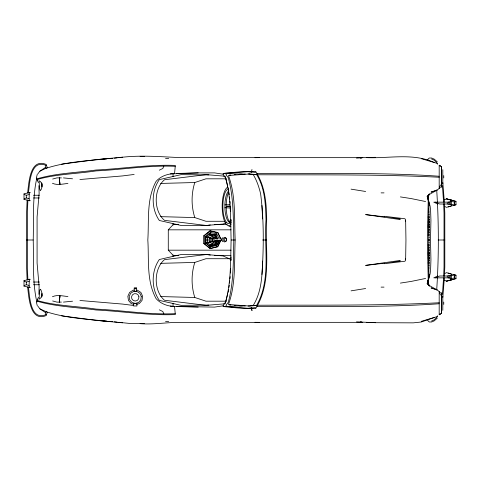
<?xml version="1.0" encoding="UTF-8"?>
<svg xmlns="http://www.w3.org/2000/svg" width="480" height="480" viewBox="0 0 480 480"><rect width="100%" height="100%" fill="white"/><g stroke="black" fill="none" stroke-linecap="round" stroke-linejoin="round"><path stroke-width="0.72" d="M428.028 280.248L428.016 283.17L429.048 285.564M36.828 301.974C32.274 281.676 33.792 260.622 33.216 240C33.792 219.378 32.274 198.324 36.828 178.026M436.698 189.978C438.882 223.248 438.882 256.752 436.698 290.022M428.49 210.072L428.508 208.914M428.844 212.616L428.862 211.458M429.096 215.16L429.114 214.002M429.096 240.594L429.114 239.43M429.204 238.05L429.222 236.892M428.124 226.698L429.504 226.716L429.492 227.874L428.118 227.874M428.16 224.154L429.54 224.172L429.522 225.33L428.154 225.33M428.16 221.616L429.54 221.628L429.522 222.786L428.154 222.786M428.07 279.804L428.016 283.17L429.552 285.996L427.044 283.542L429.63 285.69L437.154 289.944L431.016 287.886L437.154 289.824L440.472 292.764M255.864 171.852L255.186 172.17C244.56 170.742 233.808 172.56 223.212 173.43L223.212 174.744L225.528 177.594C231.138 197.898 230.544 219.132 231.108 240C230.544 260.868 231.138 282.102 225.528 302.406L223.212 305.256L223.212 306.57C233.808 307.44 244.56 309.258 255.186 307.83L255.864 308.148C272.238 281.826 264.75 248.754 266.694 219.666C266.502 203.214 265.068 186.006 255.864 171.852L251.796 171.852L251.796 172.17M249.528 173.958L228.438 175.512C235.98 195.954 234.204 218.52 235.17 240C234.204 261.48 235.98 284.046 228.438 304.488L249.528 306.042L256.56 305.496C271.41 279.636 263.88 247.818 266.016 219.666C265.548 204.282 264.978 187.944 256.56 174.504L248.13 173.982M428.052 280.674L427.986 283.374L428.04 280.494L427.908 282.924L429.306 286.164M38.88 294.348L39.12 286.5L37.086 263.046L37.086 216.954L39.132 193.506L38.88 185.652M230.484 273.042L230.652 268.632M230.964 260.556L231.108 256.884M27.126 200.016L26.586 212.976L26.586 267.024L27.126 279.984M27.894 200.088L27.354 213L27.354 267L27.894 279.912M443.586 277.764L442.416 294.492M443.646 276.33L444.03 267L444.03 213L443.646 203.67M444.354 277.824L442.824 297.402M444.414 276.384L444.804 267.024L444.804 212.976L444.414 203.616M248.13 306.018L253.17 305.496C261.444 292.278 262.152 276.228 262.59 261.084M223.272 305.808L214.476 307.11L175.296 306.432C168.216 306.564 160.878 303.966 156.09 298.638C146.286 280.716 149.112 259.608 147.816 240C149.112 220.392 146.286 199.284 156.09 181.362C160.692 176.094 167.712 173.79 174.552 173.568L175.338 165.432C148.788 164.388 122.466 168.768 95.994 170.028C76.656 172.716 56.568 173.208 37.782 178.608L37.2 179.838L37.692 180.348M261.948 274.512C263.742 247.674 264.054 220.548 260.622 193.824C259.026 187.092 256.788 180.432 253.17 174.504L249.57 174M59.4 300.924L59.352 301.71L59.556 299.736M27.63 193.008C28.872 182.802 29.928 157.572 46.392 164.52L45.336 167.502L39.906 171.162L37.776 173.946M28.398 193.11C29.724 183.486 30.27 158.856 46.08 165.39L47.058 166.554M405.312 259.548L405.366 258.846M59.442 300.372L59.292 302.232L59.442 300.93M59.736 297.708L59.832 296.376L59.682 297.708M41.676 296.946L42.012 293.16M41.706 296.676L41.796 295.602M59.406 300.69L59.496 299.73M59.682 298.356L59.772 297.39M59.478 299.898L59.628 298.188M59.706 298.188L59.478 300.696M41.892 295.746L42.012 294.456M41.778 296.952L41.898 295.608M59.622 298.35L59.706 297.39M228.996 287.4L229.236 285.252M229.476 283.104L229.71 280.956M229.95 278.808L230.19 276.66M215.31 236.832L215.484 235.422L211.416 234.372L207.348 237.306L207.348 242.694L211.416 245.628L215.484 244.578L217.524 240.336L219.558 240.336M30.156 200.682L29.322 200.004L29.094 198.648L29.322 193.23L30.156 192.552M30.156 287.448L29.322 286.77L29.094 285.42L29.322 279.996L30.156 279.318M429.39 275.916L429.6 274.752M220.938 239.01L217.806 232.506L210.066 230.742L203.856 235.692L203.856 243.63L210.066 248.58L217.596 246.552L220.614 240.288M210.444 247.608L210.744 246.288M215.592 236.256L215.904 234.894L216.75 233.832L219.246 239.016M226.35 178.812L205.968 178.812L194.79 182.52C191.196 193.944 191.196 206.154 194.79 217.578L205.968 221.286L224.892 221.286M231.114 259.824L229.26 258.714L205.968 258.714L194.79 262.422C191.196 273.846 191.196 286.056 194.79 297.48L205.968 301.188L226.35 301.188M37.236 174.39L36.564 177.21L37.2 179.838M37.692 299.652L36.564 302.79L37.236 305.61M251.322 172.194L251.97 169.5M225.528 302.406L227.682 293.832M228.042 292.404L228.762 289.548M216.822 239.028L216.12 236.484L212.328 235.698L209.916 237.894L209.916 242.106L212.328 244.302L216.12 243.516L216.996 240.336L215.622 240.336M428.556 278.712L428.226 279.984L427.326 240L428.226 200.016L428.556 201.288M428.886 277.59L429.222 276.474M428.028 319.662L427.716 320.55L429.288 321.984L431.628 321.984L434.232 320.856L437.316 318.144M216.03 240.282L215.592 241.518L214.092 241.974L212.892 240.69L212.892 238.632L214.092 237.348L215.592 237.804L216.03 239.04M214.008 238.02L212.328 235.698L213.282 238.338L209.916 237.894L212.364 239.07L212.364 240.93L213.282 241.662L212.328 244.302L214.428 241.398M215.412 238.392L216.12 236.484L214.926 236.958M440.472 184.95L439.188 188.394L437.154 190.176L431.016 192.114L437.154 190.056L429.63 194.31L427.044 196.458L429.552 194.004L427.908 197.076L429.306 193.836M175.194 313.68C148.752 314.892 122.544 310.326 96.174 309.114C76.914 306.15 56.94 305.964 38.13 300.774L37.44 299.598L38.4 297.372M163.842 166.17L162.81 168.486L159.324 170.178M217.914 239.064L215.904 234.894L210 233.712L205.908 237.012L205.908 242.988L210 246.288L210.9 244.302M209.274 244.992L210 246.288L215.904 245.106L218.202 240.336L217.308 241.398M219.246 240.306L216.75 245.49L210.444 246.93L205.386 242.898M217.374 244.872L219.246 240.984M210.066 248.58L217.806 246.816L220.938 240.312M225.51 177.144L223.014 176.034L206.172 174.642L164.496 179.742C153.462 189.048 153.462 211.05 164.496 220.362L206.172 225.456L223.014 224.064L226.134 222.678M229.26 258.714L223.014 255.936L206.172 254.544L164.496 259.638C153.462 268.95 153.462 290.952 164.496 300.258L206.172 305.358L223.014 303.966L225.51 302.856M444.42 199.932L446.364 198.822L450.81 199.932L451.554 201.414L451.554 204.75L450.81 206.232L446.364 207.348L444.42 206.232M444.42 280.068L446.364 281.178L450.81 280.068L451.554 278.586L451.554 275.25L450.81 273.768L446.364 272.652L444.42 273.768M210.762 244.452L211.416 245.628L212.442 243.642M437.676 315.756L436.752 317.472L433.872 320.004L431.496 321.036M210.762 235.548L211.416 234.372L212.61 235.956M224.664 303.966L225.24 302.928M209.274 235.008L210 233.712L211.422 235.146M38.4 182.628L37.44 180.402L38.13 179.226C56.94 174.036 76.914 173.85 96.174 170.886C122.544 169.674 148.752 165.108 175.194 166.32M29.916 200.856L24 199.326L24.42 198.648L26.31 197.97L29.094 198.648M29.916 287.622L24 286.092L24.42 285.42L26.31 284.742L29.094 285.42M211.416 245.628L212.61 244.044M220.614 239.034L217.806 232.506M214.848 238.074L216.12 236.484M47.058 313.446L46.08 314.598C30.276 321.168 29.724 296.502 28.398 286.89M222.846 237.678L221.82 238.776L221.82 240.546L222.846 241.644M221.94 238.998L221.598 239.364L221.94 240.324M178.602 255.588L173.364 255.588L168.282 250.17L168.282 229.83L173.364 224.412L178.602 224.412M210 246.288L211.422 244.854M37.44 299.598L37.836 299.208M440.472 187.236L439.188 188.394L439.188 165.162L440.472 166.32L439.188 165.306L440.472 165.846M210.144 248.25L204.162 243.486L204.162 235.836L210.144 231.072L217.596 232.77M206.604 242.988L205.386 243.576L205.386 236.424L210.444 232.392L216.75 233.832M37.776 306.054L39.906 308.838L45.336 312.498L46.35 311.802L47.7 312.57M229.26 221.286L231.114 220.176M52.44 296.736C57.234 294.48 62.892 296.088 67.932 296.55M39.906 171.162L47.7 167.43M215.88 240.972L216.996 240.336M451.554 201.414L454.518 202.158L456 201.414L456 204.75L453.408 205.494M451.554 275.25L454.518 275.988L456 275.25L456 278.586L450.81 280.068M52.668 179.04L56.976 177.864L61.386 177.9M203.856 243.63L204.162 243.486M212.364 240.93L209.916 242.106L213.282 241.662M207.846 242.106L205.908 242.988L208.008 242.982M437.844 275.988L433.764 277.842L449.328 277.842L449.328 275.988L439.692 275.988L435.618 277.842M440.472 314.154L439.188 314.694L440.472 313.68L439.188 314.838L439.188 291.606L440.472 295.05M209.964 241.71L207.348 242.694L210.96 242.46M447.804 202.284L451.626 201.342M447.15 276.234L451.626 275.172M434.106 317.568L421.212 322.02L413.292 322.854L375.48 322.692L356.478 321.87M437.154 316.62L421.278 321.342M46.704 168.126C66.156 161.844 86.892 160.902 107.1 158.754L96.864 159.576L122.622 157.188M215.184 240.456L214.542 240.654L214.032 240.102L214.032 239.22L214.542 238.668L215.184 238.866M214.41 241.668L213.414 241.974L212.214 240.69L212.214 238.632L213.414 237.348L214.914 237.804M136.584 304.38L139.272 303.588L142.026 300.414L142.62 296.256L140.874 292.434L137.34 290.16L136.26 290.16M448.164 206.862L456 204.75L454.518 204.012L451.554 204.75M453.408 279.324L446.364 281.178L456 278.586L454.518 277.842L451.554 278.586M24 199.326L24 193.908L29.916 192.378M24 286.092L24 280.674L29.916 279.144M72.54 301.206L63.468 302.1M24 193.908L24.42 194.58L26.31 195.258L29.094 194.58M24 280.674L24.42 281.352L26.31 282.03L29.094 281.352M425.592 278.466L411.168 281.424L400.386 283.098M67.932 183.45C62.892 183.912 57.234 185.52 52.44 183.264M210.306 224.934L207.42 225.456L181.068 225.456L159.324 220.482C151.14 208.836 151.14 191.268 159.324 179.622L181.068 174.642L208.86 174.906M208.86 305.094L181.068 305.358L159.324 300.378C151.14 288.732 151.14 271.164 159.324 259.518L181.068 254.544L207.42 254.544L210.306 255.066M400.236 261.078L384.438 263.7L404.898 261.252L405.636 260.322L405.948 240L405.636 219.678L404.898 218.748L384.438 216.3L400.236 218.922M170.298 173.91L198.204 172.89L214.476 172.89L223.272 174.192M351.066 290.85L365.64 288.516M400.224 260.436L365.64 265.392L384.438 263.214M61.614 164.154L96.864 159.534M248.22 308.304L251.082 307.926M134.148 174.456L122.622 175.914L79.92 179.514M114.384 158.172L117.204 157.848M118.614 157.686C139.212 154.884 159.96 156.702 180.57 157.638L362.796 157.656L356.478 158.13M165.546 158.598L168.72 158.316M229.41 175.068L230.85 174.942M234.45 174.624L235.89 174.492M360.282 158.16L361.758 158.034M439.188 303.756C378.546 307.986 317.652 305.898 256.914 306.474M224.922 204.906L229.98 204.642M230.352 206.01L226.08 206.238L230.352 206.622M224.694 306.492L223.212 306.57L242.502 305.76L239.52 305.76M248.208 171.69L223.212 173.43L224.694 173.508M118.614 322.314L129.252 323.4L144.42 323.472M366.714 157.644C389.106 158.55 412.932 152.82 434.106 162.432M239.49 174.21L245.25 173.988M213.822 234.954L215.904 234.894M362.286 322.362L362.796 322.344L180.57 322.362C167.052 322.248 153.642 324.732 140.1 323.658M173.046 173.568L174.528 173.532M176.748 173.472L198.204 172.89M160.596 183.444L194.79 182.52M160.596 263.346L194.79 262.422M362.286 157.638L375.48 157.308M428.16 216.57L429.294 216.546L429.276 217.704L428.136 217.704M428.304 219.114L429.432 219.084L429.42 220.248L428.274 220.248M428.412 221.658L429.54 221.628M428.412 224.202L429.54 224.172M428.376 226.74L429.504 226.716M428.304 229.284L429.432 229.26L429.42 230.418L428.274 230.418M428.232 231.828L429.36 231.804L429.348 232.962L428.202 232.962M428.16 234.372L429.294 234.348L429.276 235.506L428.136 235.506M428.124 253.302L429.504 253.284L429.492 252.126L428.118 252.126M428.16 255.846L429.54 255.828L429.522 254.67L428.154 254.67M428.16 258.384L429.54 258.372L429.522 257.214L428.154 257.214M255 157.68L259.464 157.638M256.914 173.526C317.652 174.102 378.546 172.014 439.188 176.244M257.292 174.756C317.91 175.068 378.624 174.192 439.188 177.24M239.52 174.24L242.502 174.24L227.28 173.43L225.924 174.744L228.24 177.594C233.85 197.898 233.256 219.132 233.814 240C233.256 260.868 233.85 282.102 228.24 302.406L225.924 305.256L227.28 306.57L248.208 308.31M253.17 174.504L256.56 174.504M381.084 192.876L384.012 192.876M33.498 195.258L39.396 195.258M33.498 197.97L39.396 197.97M214.512 224.412L227.232 224.412M168.282 229.83L231.048 229.83M26.586 240L33.216 240M205.908 240L212.364 240M231.108 240L235.17 240M262.626 240L266.694 240M438.168 240L444.804 240M428.136 244.494L429.276 244.494L429.294 245.652L428.16 245.628M428.202 247.038L429.348 247.038L429.36 248.196L428.232 248.172M428.274 249.582L429.42 249.582L429.432 250.74L428.304 250.716M168.282 250.17L231.048 250.17M214.512 255.588L230.976 255.588M428.274 259.752L429.42 259.752L429.432 260.916L428.304 260.886M428.136 262.296L429.276 262.296L429.294 263.454L428.16 263.43M33.498 282.03L39.396 282.03M33.498 284.742L39.396 284.742M381.084 287.124L384.012 287.124M134.226 288.504L136.26 288.504M134.226 290.16L133.14 290.16L129.606 292.434L127.86 296.256L128.46 300.414L131.208 303.588L133.896 304.38M439.188 302.76C378.624 305.856 317.91 304.95 257.292 305.244M253.17 305.496L256.56 305.496M255.864 308.148L251.796 308.148L251.796 307.83M208.008 237.018L205.908 237.012L207.846 237.894M255 322.32L259.464 322.362M63.468 177.9L72.54 178.794M428.376 253.26L429.504 253.284M428.412 255.798L429.54 255.828M428.412 258.342L429.54 258.372M160.596 216.654L194.79 217.578M160.596 296.556L194.79 297.48M173.046 306.432L174.528 306.468L175.338 314.568C148.788 315.612 122.466 311.28 95.994 309.972C76.656 307.284 56.568 306.792 37.782 301.392L37.2 300.162M176.748 306.528L198.204 307.11M213.822 245.046L215.904 245.106L216.75 246.168M61.386 302.1L56.976 302.136L52.668 300.96M239.49 305.79L245.25 306.012M366.714 322.356L375.48 322.692M140.1 156.342L144.42 156.528M224.922 207.726L230.7 208.032M210.96 237.54L207.348 237.306L209.964 238.29M46.704 311.874C66.156 318.15 86.892 319.086 107.1 321.246L96.864 320.424L122.622 322.812M79.92 300.486L122.622 304.086L133.428 305.454M170.298 306.09L174.552 306.432M360.282 321.84L361.758 321.966M229.41 304.932L230.85 305.058M234.45 305.376L235.89 305.508M165.546 321.402L168.72 321.684M384.438 216.786L365.64 214.608L400.224 219.564M114.384 321.828L117.204 322.152M96.864 320.466L61.614 315.846M248.22 171.696L251.082 172.074M400.386 196.902L411.168 198.576L425.592 201.534M351.066 189.15L365.64 191.484M447.15 203.766L451.626 204.828M447.804 277.716L451.626 278.658M453.408 200.676L446.364 198.822L456 201.414L450.81 199.932M448.164 273.138L456 275.25L453.408 274.506M421.278 158.658L437.154 163.38M214.926 243.042L216.12 243.516L215.172 240.972M431.496 158.964L433.872 159.996L436.752 162.528L437.676 164.244M435.618 202.158L439.692 204.012L449.328 204.012L449.328 202.158L433.764 202.158L437.844 204.012M39.906 308.838L46.35 311.802M203.856 235.692L204.162 235.836M205.386 236.424L206.604 237.012M159.324 309.822L162.81 311.514L163.842 313.83M45.336 167.502L46.35 168.198M437.316 161.856L434.232 159.144L431.628 158.016L429.288 158.016L427.716 159.45L428.028 160.338M37.44 180.402L37.836 180.792M214.848 241.926L216.12 243.516M224.664 176.034L225.24 177.072M211.416 234.372L212.442 236.358M215.484 235.422L217.236 239.058M210 233.712L210.9 235.698M45.336 312.498L46.392 315.48C29.928 322.428 28.872 297.198 27.63 286.992M428.886 202.41L429.222 203.526M225.528 177.594L227.682 186.168M228.042 187.596L228.762 190.452M215.592 243.744L215.904 245.106M210.066 230.742L210.144 231.072M210.444 232.392L210.744 233.712M429.39 204.084L429.6 205.248M442.824 182.598L444.354 202.176M215.31 243.168L215.484 244.578M59.442 179.07L59.352 178.29L59.496 179.622L59.352 178.626M228.996 192.6L229.236 194.748M229.476 196.896L229.71 199.044M229.95 201.192L230.19 203.34M59.406 178.62L59.31 177.768L59.4 179.076M59.682 182.292L59.832 183.624L59.736 182.292M59.478 179.304L59.556 180.264M59.622 181.65L59.706 182.61M41.778 183.048L42.012 185.544M41.796 183.324L41.898 184.392M59.55 180.102L59.628 180.954M59.55 180.96L59.628 181.812M42.012 186.84L41.778 184.254M59.478 180.102L59.706 181.812M59.682 181.644L59.772 182.61M59.406 179.31L59.496 180.27M41.676 183.054L41.796 184.398M405.312 220.452L405.366 221.154M442.416 185.508L443.586 202.236M261.948 205.488L262.59 218.916M230.484 206.958L230.652 211.368M230.964 219.444L231.108 223.116M428.052 199.326L427.986 196.626L428.028 199.752M428.016 196.83L428.07 200.196M429.096 239.406L429.114 240.57M429.204 241.95L429.222 243.108M429.096 264.84L429.114 265.998M428.844 267.384L428.862 268.542M428.49 269.928L428.508 271.086M454.518 202.158L454.518 204.012M454.518 275.988L454.518 277.842M450.444 201.786L450.444 204.384M450.444 275.616L450.444 278.214M443.748 175.596L443.748 177.96M443.748 302.04L443.748 304.404M442.812 169.686L442.812 183.87M442.812 296.13L442.812 310.314M441.624 166.434L441.624 187.122M441.624 292.878L441.624 313.566M441.492 166.434L441.492 187.122M441.492 292.878L441.492 313.566M173.064 173.67L173.064 176.652M173.064 223.602L173.064 225.096M173.064 254.904L173.064 256.398M173.064 303.348L173.064 306.33M26.31 195.258L26.31 197.97M26.31 282.03L26.31 284.742M230.742 222.54A16.266 5.472 90 0 1 224.922 208.74L224.922 203.892A16.266 5.472 90 0 1 228.726 190.77M231.048 224.298A19.32 6.498 -90 0 1 222.468 212.01A19.32 6.498 -90 0 1 227.232 187.482M230.802 222.408A17.286 5.814 -90 0 1 223.122 211.41A17.286 5.814 -90 0 1 227.382 189.462M230.7 223.17A17.286 5.814 -90 0 1 226.194 207.432M226.194 205.2A17.286 5.814 -90 0 1 228.792 191.886M230.844 226.596A20.334 6.84 -90 0 1 228.816 226.14M39.396 292.926L39.114 299.226C42.684 297.648 42.564 292.386 40.65 289.476L40.326 289.278L39.852 289.914L39.396 292.926M428.718 249.846L428.91 278.67L430.17 273.486L430.626 269.208L430.938 259.704L430.5 240L430.938 220.296L430.626 210.792L430.17 206.514L428.91 201.33L428.718 249.846M59.886 295.854L59.784 297.156L59.886 295.854M138.93 296.784L138.63 298.866L137.256 300.45L135.24 301.044L133.224 300.45L131.85 298.866L131.55 296.784L132.42 294.876L134.19 293.736L136.29 293.736L138.06 294.876L138.93 296.784M141.282 296.448L140.79 299.85L138.54 302.448L135.24 303.414L131.94 302.448L129.69 299.85L129.204 296.448L130.632 293.322L133.524 291.462L136.962 291.462L139.854 293.322L141.282 296.448M41.958 186.846L41.328 189.162L40.326 190.722L39.498 188.28L39.114 180.774C41.478 181.554 42.108 184.632 41.958 186.846M226.536 239.664L225.87 241.518L224.37 241.974L223.17 240.69L223.17 238.632L224.37 237.348L225.87 237.804L226.536 239.664M226.704 239.664L226.23 240.984L225.162 241.314L224.304 240.396L224.304 238.926L225.162 238.008L226.23 238.338L226.704 239.664M112.218 158.37L108.564 158.658L112.218 158.364M136.26 287.826L134.226 287.826L134.226 291.552L136.26 291.552L136.26 287.826M136.938 303.594L133.548 303.594L133.548 305.97L136.938 305.97L136.938 303.594M112.218 321.636L108.564 321.354L112.218 321.63M251.97 310.5L251.322 307.812L251.97 310.5M59.886 184.26L59.736 182.844L59.886 184.26"/></g></svg>
